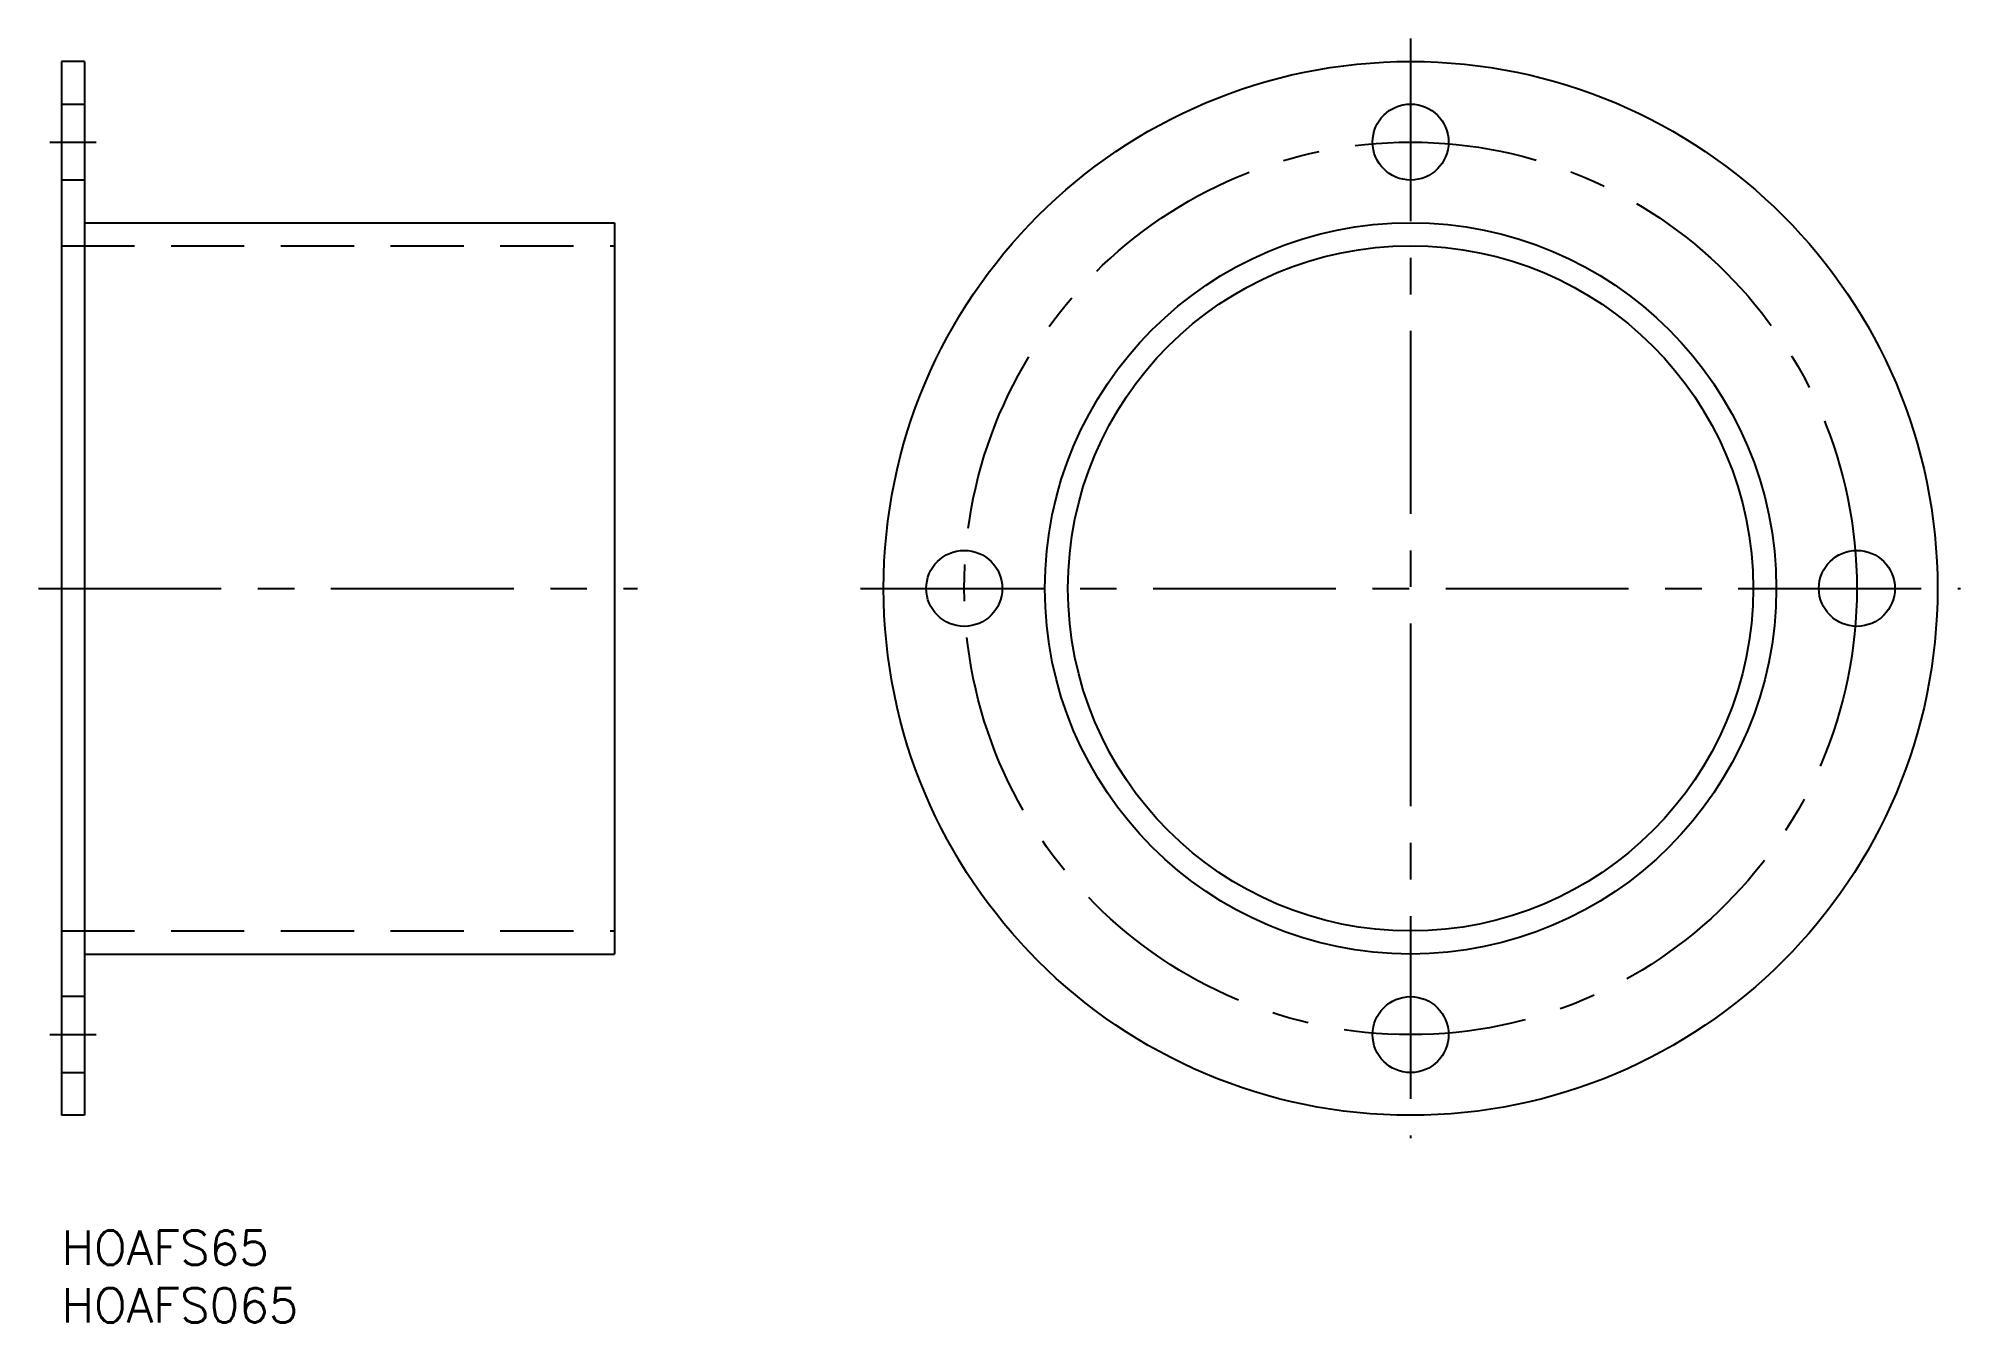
# Model space of a CAD drawing. Extents: x -2 to 165, y -8 to 104.
import ezdxf

# ---------------------------------------------------------------- set-up
doc = ezdxf.new("R2010")
doc.units = 0
doc.header["$LTSCALE"] = 0.5
doc.linetypes.add('CENTER', pattern=[50.8, 31.75, -6.35, 6.35, -6.35])
doc.linetypes.add('DASHED', pattern=[19.05, 12.7, -6.35])
for name, color, linetype in [('MSM_CENTER', 1, 'CENTER'), ('MSM_CONTINUOUS', 7, 'CONTINUOUS'), ('MSM_DASHED', 4, 'DASHED'), ('MSM_PART_NUMBER', 7, 'CONTINUOUS')]:
    doc.layers.add(name, color=color, linetype=linetype)
doc.styles.get("Standard").update_dxf_attribs({"font": 'txt.shx', "height": 3, "bigfont": 'bigfont.shx'})

# ---------------------------------------------------------------- blocks, each defined once
blk = doc.blocks.new('*U3')
at = {"layer": 'MSM_PART_NUMBER'}
blk.add_text('HOAFS65', height=3, dxfattribs=at).set_placement((0, -3))
blk = doc.blocks.new('*U4')
at = {"layer": 'MSM_PART_NUMBER'}
blk.add_text('HOAFS065', height=3, dxfattribs=at).set_placement((0, -8))

msp = doc.modelspace()

# ---------------------------------------------------------------- linework, layer by layer
at = {"layer": 'MSM_CENTER'}
for p, q in [((117.13, 103.5), (117.13, 8)), ((-1, 94.5), (3, 94.5)), ((-2, 55.75), (50, 55.75)), ((69.38, 55.75), (164.88, 55.75)), ((-1, 17), (3, 17))]:
    msp.add_line(p, q, dxfattribs=at)
msp.add_circle((117.13, 55.75), 38.75, dxfattribs=at)
at = {"layer": 'MSM_CONTINUOUS'}
for p, q in [((2, 101.5), (0, 101.5)), ((0, 101.5), (0, 10)), ((2, 101.5), (2, 10)), ((2, 87.5), (48, 87.5)), ((48, 87.5), (48, 24)), ((2, 24), (48, 24)), ((2, 10), (0, 10))]:
    msp.add_line(p, q, dxfattribs=at)
for centre, radius in [((117.13, 55.75), 45.75), ((117.13, 94.5), 3.3), ((117.13, 55.75), 31.75), ((117.13, 55.75), 29.75), ((78.38, 55.75), 3.3), ((155.88, 55.75), 3.3), ((117.13, 17), 3.3)]:
    msp.add_circle(centre, radius, dxfattribs=at)
at = {"layer": 'MSM_DASHED'}
for p, q in [((0, 97.8), (2, 97.8)), ((2, 91.2), (0, 91.2)), ((0, 85.5), (48, 85.5)), ((0, 26), (48, 26)), ((2, 20.3), (0, 20.3)), ((0, 13.7), (2, 13.7))]:
    msp.add_line(p, q, dxfattribs=at)

# ---------------------------------------------------------------- block references
at = {"layer": 'MSM_CONTINUOUS'}
for name in ['*U3', '*U4']:
    msp.add_blockref(name, (0, 0), dxfattribs=at)

doc.saveas('drawing.dxf')
